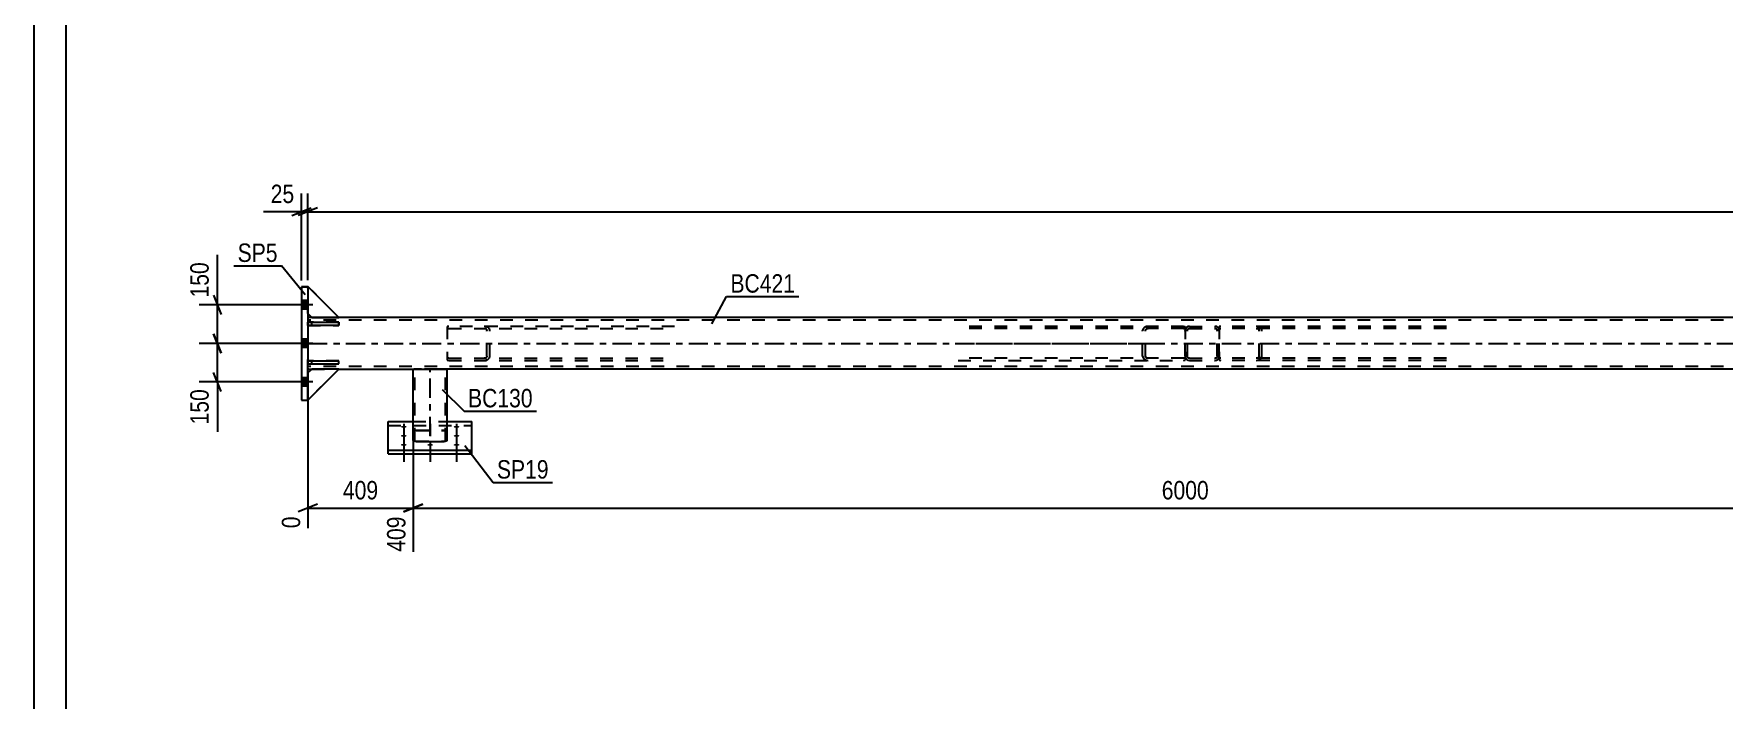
# Model space of a CAD drawing. Header units: millimetres. Extents: x -107 to 734, y -429 to 165.
# Drawn here: x -106.6 to 156.1, y -269.5 to -165.9 of the extents above; entities that cross this region are included whole.
import ezdxf

# ---------------------------------------------------------------- set-up
doc = ezdxf.new("R2010")
doc.units = ezdxf.units.MM
doc.linetypes.add('DXK_LINE_DOT2', pattern=[3.9198, 1.9599, -1.9599])
doc.linetypes.add('DXK_LINE_DOT3', pattern=[5.9187, 2.979, -0.9799, 0.9799, -0.9799])
doc.styles.add('Arial Narrow', font='ARIALN.TTF', dxfattribs={"height": 0.2})

# ---------------------------------------------------------------- blocks, each defined once
blk = doc.blocks.new('Unknown-761544594-1163')
at = {"color": 5, "linetype": 'Continuous'}
for p, q in [((-106.6, 165.33), (-106.6, -428.67)), ((-101.6, 160.33), (-101.6, -423.67))]:
    blk.add_line(p, q, dxfattribs=at)
blk = doc.blocks.new('Part-761544594-5120 - 5110')
at = {"color": 7, "linetype": 'DXK_LINE_DOT2'}
for p, q in [((-42.1, -211.39), (-42.36, -211.42)), ((-42.36, -211.42), (-42.36, -216.63)), ((-42.36, -211.77), (-42.27, -211.73)), ((-42.27, -211.73), (-42.1, -211.71)), ((-7.05, -211.39), (-42.1, -211.39)), ((-42.1, -211.71), (-7.05, -211.71)), ((-36.28, -211.43), (-36.61, -211.39)), ((-36.61, -211.71), (-36.44, -211.73)), ((-36.21, -211.9), (-36.17, -212.03)), ((-36.17, -216.03), (-36.17, -212.03)), ((-35.73, -212.03), (-35.8, -211.78)), ((-35.73, -216.03), (-35.73, -212.03)), ((-42.27, -216.32), (-42.36, -216.28)), ((-42.36, -216.63), (-42.1, -216.67)), ((-42.1, -216.35), (-42.27, -216.32)), ((-42.1, -216.35), (-7.05, -216.35)), ((-42.1, -216.67), (-7.05, -216.67)), ((-36.44, -216.32), (-36.61, -216.35)), ((-36.61, -216.67), (-36.28, -216.62)), ((-36.17, -216.03), (-36.21, -216.15)), ((-35.8, -216.27), (-35.73, -216.03))]:
    blk.add_line(p, q, dxfattribs=at)
for centre, radius, start, end in [((-36.54, -212.12), 0.401, 32.4104, 75.4453), ((-36.48, -212.21), 0.802, 32.4104, 75.4453), ((-36.54, -215.93), 0.401, 284.5547, 327.5896), ((-36.48, -215.84), 0.802, 284.5547, 327.5896)]:
    blk.add_arc(centre, radius, start, end, dxfattribs=at)
blk = doc.blocks.new('Bolt-761544594-5252 - 5110')
at = {"linetype": 'Continuous'}
for points in [[(-49.1, -227.15), (-49.19, -227.14), (-49.28, -227.13), (-49.36, -227.12), (-49.43, -227.1), (-49.48, -227.07), (-49.52, -227.04), (-49.54, -227.01), (-49.54, -226.98), (-49.52, -226.95), (-49.48, -226.92), (-49.43, -226.9), (-49.36, -226.87), (-49.28, -226.86), (-49.19, -226.85), (-49.1, -226.85), (-49.01, -226.85), (-48.92, -226.86), (-48.84, -226.87), (-48.77, -226.9), (-48.72, -226.92), (-48.68, -226.95), (-48.66, -226.98), (-48.66, -227.01), (-48.68, -227.04), (-48.72, -227.07), (-48.77, -227.1), (-48.84, -227.12), (-48.92, -227.13), (-49.01, -227.14)], [(-49.1, -228.55), (-49.19, -228.55), (-49.28, -228.54), (-49.36, -228.52), (-49.43, -228.5), (-49.48, -228.47), (-49.52, -228.44), (-49.54, -228.41), (-49.54, -228.38), (-49.52, -228.35), (-49.48, -228.32), (-49.43, -228.3), (-49.36, -228.28), (-49.28, -228.26), (-49.19, -228.25), (-49.1, -228.25), (-49.01, -228.25), (-48.92, -228.26), (-48.84, -228.28), (-48.77, -228.3), (-48.72, -228.32), (-48.68, -228.35), (-48.66, -228.38), (-48.66, -228.41), (-48.68, -228.44), (-48.72, -228.47), (-48.77, -228.5), (-48.84, -228.52), (-48.92, -228.54), (-49.01, -228.55)], [(-40.9, -227.15), (-40.99, -227.14), (-41.08, -227.13), (-41.16, -227.12), (-41.23, -227.1), (-41.28, -227.07), (-41.32, -227.04), (-41.34, -227.01), (-41.34, -226.98), (-41.32, -226.95), (-41.28, -226.92), (-41.23, -226.9), (-41.16, -226.87), (-41.08, -226.86), (-40.99, -226.85), (-40.9, -226.85), (-40.81, -226.85), (-40.72, -226.86), (-40.64, -226.87), (-40.57, -226.9), (-40.52, -226.92), (-40.48, -226.95), (-40.46, -226.98), (-40.46, -227.01), (-40.48, -227.04), (-40.52, -227.07), (-40.57, -227.1), (-40.64, -227.12), (-40.72, -227.13), (-40.81, -227.14)], [(-40.9, -228.55), (-40.99, -228.55), (-41.08, -228.54), (-41.16, -228.52), (-41.23, -228.5), (-41.28, -228.47), (-41.32, -228.44), (-41.34, -228.41), (-41.34, -228.38), (-41.32, -228.35), (-41.28, -228.32), (-41.23, -228.3), (-41.16, -228.28), (-41.08, -228.26), (-40.99, -228.25), (-40.9, -228.25), (-40.81, -228.25), (-40.72, -228.26), (-40.64, -228.28), (-40.57, -228.3), (-40.52, -228.32), (-40.48, -228.35), (-40.46, -228.38), (-40.46, -228.41), (-40.48, -228.44), (-40.52, -228.47), (-40.57, -228.5), (-40.64, -228.52), (-40.72, -228.54), (-40.81, -228.55)], [(-49.1, -229.95), (-49.19, -229.95), (-49.28, -229.94), (-49.36, -229.92), (-49.43, -229.9), (-49.48, -229.88), (-49.52, -229.85), (-49.54, -229.82), (-49.54, -229.79), (-49.52, -229.75), (-49.48, -229.73), (-49.43, -229.7), (-49.36, -229.68), (-49.28, -229.66), (-49.19, -229.65), (-49.1, -229.65), (-49.01, -229.65), (-48.92, -229.66), (-48.84, -229.68), (-48.77, -229.7), (-48.72, -229.73), (-48.68, -229.75), (-48.66, -229.79), (-48.66, -229.82), (-48.68, -229.85), (-48.72, -229.88), (-48.77, -229.9), (-48.84, -229.92), (-48.92, -229.94), (-49.01, -229.95)], [(-45, -229.95), (-45.09, -229.95), (-45.18, -229.94), (-45.26, -229.92), (-45.33, -229.9), (-45.38, -229.88), (-45.42, -229.85), (-45.44, -229.82), (-45.44, -229.79), (-45.42, -229.75), (-45.38, -229.73), (-45.33, -229.7), (-45.26, -229.68), (-45.18, -229.66), (-45.09, -229.65), (-45, -229.65), (-44.91, -229.65), (-44.82, -229.66), (-44.74, -229.68), (-44.67, -229.7), (-44.62, -229.73), (-44.58, -229.75), (-44.56, -229.79), (-44.56, -229.82), (-44.58, -229.85), (-44.62, -229.88), (-44.67, -229.9), (-44.74, -229.92), (-44.82, -229.94), (-44.91, -229.95)], [(-40.9, -229.95), (-40.99, -229.95), (-41.08, -229.94), (-41.16, -229.92), (-41.23, -229.9), (-41.28, -229.88), (-41.32, -229.85), (-41.34, -229.82), (-41.34, -229.79), (-41.32, -229.75), (-41.28, -229.73), (-41.23, -229.7), (-41.16, -229.68), (-41.08, -229.66), (-40.99, -229.65), (-40.9, -229.65), (-40.81, -229.65), (-40.72, -229.66), (-40.64, -229.68), (-40.57, -229.7), (-40.52, -229.73), (-40.48, -229.75), (-40.46, -229.79), (-40.46, -229.82), (-40.48, -229.85), (-40.52, -229.88), (-40.57, -229.9), (-40.64, -229.92), (-40.72, -229.94), (-40.81, -229.95)]]:
    blk.add_hatch(color=1, dxfattribs=at).paths.add_polyline_path(points)
at = {"color": 1, "linetype": 'Continuous'}
for p, q in [((-49.1, -226.51), (-49.1, -229.63)), ((-49.1, -227.91), (-49.1, -231.03)), ((-40.9, -226.51), (-40.9, -229.63)), ((-40.9, -227.91), (-40.9, -231.03)), ((-49.1, -229.31), (-49.1, -232.43)), ((-45, -229.31), (-45, -232.43)), ((-40.9, -229.31), (-40.9, -232.43))]:
    blk.add_line(p, q, dxfattribs=at)
at = {"color": 1, "linetype": 'DXK_LINE_DOT2'}
blk.add_line((-45, -226.51), (-45, -229.63), dxfattribs=at)
blk = doc.blocks.new('Part-761544594-5185 - 5110')
at = {"color": 2, "linetype": 'Continuous'}
for p, q in [((-47.64, -229.14), (-47.64, -218.03)), ((-47.56, -218.03), (-42.44, -218.03)), ((-42.36, -229.14), (-42.36, -218.03)), ((-47.6, -229.2), (-47.64, -229.14)), ((-47.5, -229.25), (-47.6, -229.2)), ((-47.34, -229.29), (-47.5, -229.25)), ((-47.16, -229.3), (-47.34, -229.29)), ((-47.16, -229.3), (-42.84, -229.3)), ((-42.66, -229.29), (-42.84, -229.3)), ((-42.5, -229.25), (-42.66, -229.29)), ((-42.4, -229.2), (-42.5, -229.25)), ((-42.36, -229.14), (-42.4, -229.2))]:
    blk.add_line(p, q, dxfattribs=at)
at = {"color": 7, "linetype": 'DXK_LINE_DOT2'}
for p, q in [((-47.64, -218.03), (-47.56, -218.03)), ((-47.4, -229.14), (-47.4, -218.03)), ((-47.38, -218.03), (-47.4, -218.03)), ((-47.4, -218.03), (-47.38, -218.03)), ((-47.38, -218.03), (-47.34, -218.03)), ((-47.34, -218.03), (-47.38, -218.03)), ((-42.6, -229.14), (-42.6, -218.03)), ((-42.44, -218.03), (-42.36, -218.03)), ((-47.64, -227.66), (-47.6, -227.6)), ((-47.6, -227.6), (-47.5, -227.54)), ((-47.5, -227.54), (-47.34, -227.51)), ((-47.38, -227.63), (-47.4, -227.66)), ((-47.33, -227.6), (-47.38, -227.63)), ((-47.34, -227.51), (-47.16, -227.5)), ((-47.25, -227.58), (-47.33, -227.6)), ((-47.16, -227.58), (-47.25, -227.58)), ((-47.16, -227.5), (-42.84, -227.5)), ((-47.16, -227.58), (-42.84, -227.58)), ((-42.84, -227.5), (-42.66, -227.51)), ((-42.75, -227.58), (-42.84, -227.58)), ((-42.67, -227.6), (-42.75, -227.58)), ((-42.67, -227.6), (-42.66, -227.61)), ((-42.66, -227.51), (-42.5, -227.54)), ((-42.66, -227.61), (-42.62, -227.63)), ((-42.6, -227.66), (-42.62, -227.63)), ((-42.5, -227.54), (-42.4, -227.6)), ((-42.4, -227.6), (-42.36, -227.66)), ((-47.4, -229.14), (-47.38, -229.17)), ((-47.38, -229.17), (-47.33, -229.2)), ((-47.33, -229.2), (-47.25, -229.21)), ((-47.25, -229.21), (-47.16, -229.22)), ((-47.16, -229.22), (-42.84, -229.22)), ((-42.84, -229.22), (-42.75, -229.21)), ((-42.75, -229.21), (-42.67, -229.2)), ((-42.67, -229.2), (-42.62, -229.17)), ((-42.62, -229.17), (-42.6, -229.14))]:
    blk.add_line(p, q, dxfattribs=at)
at = {"color": 7, "linetype": 'DXK_LINE_DOT3'}
blk.add_line((-45, -228.4), (-45, -218.03), dxfattribs=at)
blk = doc.blocks.new('Part-761544594-5121 - 5110')
at = {"color": 7, "linetype": 'DXK_LINE_DOT2'}
for p, q in [((77.9, -211.39), (77.64, -211.42)), ((77.64, -211.42), (77.64, -216.63)), ((77.64, -211.77), (77.73, -211.73)), ((77.73, -211.73), (77.9, -211.71)), ((112.95, -211.39), (77.9, -211.39)), ((112.95, -211.71), (77.9, -211.71)), ((83.72, -211.43), (83.39, -211.39)), ((83.39, -211.71), (83.56, -211.73)), ((83.79, -211.9), (83.83, -212.03)), ((83.83, -216.03), (83.83, -212.03)), ((84.27, -212.03), (84.2, -211.78)), ((84.27, -216.03), (84.27, -212.03)), ((77.73, -216.32), (77.64, -216.28)), ((77.64, -216.63), (77.9, -216.67)), ((77.9, -216.35), (77.73, -216.32)), ((112.95, -216.35), (77.9, -216.35)), ((112.95, -216.67), (77.9, -216.67)), ((83.56, -216.32), (83.39, -216.35)), ((83.39, -216.67), (83.72, -216.62)), ((83.83, -216.03), (83.79, -216.15)), ((84.2, -216.27), (84.27, -216.03))]:
    blk.add_line(p, q, dxfattribs=at)
for centre, radius, start, end in [((83.46, -212.12), 0.401, 32.4104, 75.4453), ((83.52, -212.21), 0.802, 32.4104, 75.4453), ((83.46, -215.93), 0.401, 284.5547, 327.5896), ((83.52, -215.84), 0.802, 284.5547, 327.5896)]:
    blk.add_arc(centre, radius, start, end, dxfattribs=at)
blk = doc.blocks.new('Part-761544594-5233 - 5110')
at = {"color": 7, "linetype": 'DXK_LINE_DOT2'}
for p, q in [((-59.2, -216.75), (-64, -216.75)), ((-64, -216.75), (-64, -217.23)), ((-64, -217.23), (-59.2, -217.23)), ((-63.4, -217.23), (-63.4, -216.75)), ((-59.2, -217.23), (-59.2, -216.75))]:
    blk.add_line(p, q, dxfattribs=at)
blk = doc.blocks.new('Bolt-761544594-5251 - 5110')
at = {"linetype": 'Continuous'}
for points in [[(-64, -208.69), (-64, -207.37), (-65, -207.37), (-65, -208.69)], [(-64, -208.69), (-64, -207.37), (-65, -207.37), (-65, -208.69)], [(-64, -208.69), (-64, -207.37), (-65, -207.37), (-65, -208.69)], [(-64, -208.69), (-64, -207.37), (-65, -207.37), (-65, -208.69)], [(-64, -214.69), (-64, -213.37), (-65, -213.37), (-65, -214.69)], [(-64, -214.69), (-64, -213.37), (-65, -213.37), (-65, -214.69)], [(-64, -220.69), (-64, -219.37), (-65, -219.37), (-65, -220.69)], [(-64, -220.69), (-64, -219.37), (-65, -219.37), (-65, -220.69)], [(-64, -220.69), (-64, -219.37), (-65, -219.37), (-65, -220.69)], [(-64, -220.69), (-64, -219.37), (-65, -219.37), (-65, -220.69)]]:
    blk.add_hatch(color=1, dxfattribs=at).paths.add_polyline_path(points)
at = {"color": 1, "linetype": 'Continuous'}
for p, q in [((-64, -207.37), (-65, -207.37)), ((-64, -207.37), (-65, -207.37)), ((-64, -207.37), (-65, -207.37)), ((-64, -207.37), (-65, -207.37)), ((-63.24, -208.03), (-68, -208.03)), ((-63.24, -208.03), (-68, -208.03)), ((-63.24, -208.03), (-68, -208.03)), ((-63.24, -208.03), (-68, -208.03)), ((-64, -208.69), (-65, -208.69)), ((-64, -208.69), (-65, -208.69)), ((-64, -208.69), (-65, -208.69)), ((-64, -208.69), (-65, -208.69)), ((-63.24, -214.03), (-68, -214.03)), ((-63.24, -214.03), (-68, -214.03)), ((-64, -213.37), (-65, -213.37)), ((-64, -213.37), (-65, -213.37)), ((-64, -214.69), (-65, -214.69)), ((-64, -214.69), (-65, -214.69)), ((-63.24, -220.03), (-68, -220.03)), ((-63.24, -220.03), (-68, -220.03)), ((-63.24, -220.03), (-68, -220.03)), ((-63.24, -220.03), (-68, -220.03)), ((-64, -219.37), (-65, -219.37)), ((-64, -219.37), (-65, -219.37)), ((-64, -219.37), (-65, -219.37)), ((-64, -219.37), (-65, -219.37)), ((-64, -220.69), (-65, -220.69)), ((-64, -220.69), (-65, -220.69)), ((-64, -220.69), (-65, -220.69)), ((-64, -220.69), (-65, -220.69))]:
    blk.add_line(p, q, dxfattribs=at)
blk = doc.blocks.new('Part-761544594-5129 - 5110')
at = {"color": 7, "linetype": 'DXK_LINE_DOT2'}
for p, q in [((72.41, -211.78), (72.36, -212.03)), ((72.36, -216.03), (72.36, -212.03)), ((72.68, -212.03), (72.7, -211.9)), ((72.68, -216.03), (72.68, -212.03)), ((73, -211.39), (72.76, -211.43)), ((72.88, -211.73), (73, -211.71)), ((73, -211.39), (77, -211.39)), ((73, -211.71), (77, -211.71)), ((77.25, -211.43), (77, -211.39)), ((77, -211.71), (77.12, -211.73)), ((77.3, -211.9), (77.32, -212.03)), ((77.32, -216.03), (77.32, -212.03)), ((77.64, -212.03), (77.59, -211.78)), ((77.64, -216.03), (77.64, -212.03)), ((72.36, -216.03), (72.41, -216.27)), ((72.7, -216.15), (72.68, -216.03)), ((72.76, -216.62), (73, -216.67)), ((73, -216.35), (72.88, -216.32)), ((73, -216.35), (77, -216.35)), ((73, -216.67), (77, -216.67)), ((77.12, -216.32), (77, -216.35)), ((77, -216.67), (77.25, -216.62)), ((77.32, -216.03), (77.3, -216.15)), ((77.59, -216.27), (77.64, -216.03))]:
    blk.add_line(p, q, dxfattribs=at)
for centre, radius, start, end in [((73, -212.03), 0.64, 112.5, 157.5), ((73, -212.03), 0.32, 112.5, 157.5), ((77, -212.03), 0.32, 22.5, 67.5), ((77, -212.03), 0.64, 22.5, 67.5), ((73, -216.03), 0.64, 202.5, 247.5), ((73, -216.03), 0.32, 202.5, 247.5), ((77, -216.03), 0.32, 292.5, 337.5), ((77, -216.03), 0.64, 292.5, 337.5)]:
    blk.add_arc(centre, radius, start, end, dxfattribs=at)
blk = doc.blocks.new('Part-761544594-5138 - 5110')
at = {"color": 7, "linetype": 'DXK_LINE_DOT2'}
for p, q in [((72.1, -211.39), (37.05, -211.39)), ((72.1, -211.71), (37.05, -211.71)), ((65.8, -211.78), (65.73, -212.03)), ((65.73, -216.03), (65.73, -212.03)), ((66.17, -212.03), (66.21, -211.9)), ((66.17, -216.03), (66.17, -212.03)), ((66.61, -211.39), (66.28, -211.43)), ((66.44, -211.73), (66.61, -211.71)), ((72.1, -211.39), (72.36, -211.42)), ((72.1, -211.71), (72.27, -211.73)), ((72.27, -211.73), (72.36, -211.77)), ((72.36, -211.42), (72.36, -216.63)), ((72.1, -216.35), (37.05, -216.35)), ((37.05, -216.67), (72.1, -216.67)), ((65.73, -216.03), (65.8, -216.27)), ((66.21, -216.15), (66.17, -216.03)), ((66.28, -216.62), (66.61, -216.67)), ((66.61, -216.35), (66.44, -216.32)), ((72.27, -216.32), (72.1, -216.35)), ((72.1, -216.67), (72.36, -216.63)), ((72.36, -216.28), (72.27, -216.32))]:
    blk.add_line(p, q, dxfattribs=at)
at = {"color": 7, "linetype": 'DXK_LINE_DOT3'}
blk.add_line((39.8, -214.03), (69.36, -214.03), dxfattribs=at)
at = {"color": 7, "linetype": 'DXK_LINE_DOT2'}
for centre, radius, start, end in [((66.48, -212.21), 0.802, 104.5547, 147.5895), ((66.54, -212.12), 0.401, 104.5547, 147.5895), ((66.48, -215.84), 0.802, 212.4105, 255.4453), ((66.54, -215.93), 0.401, 212.4105, 255.4453)]:
    blk.add_arc(centre, radius, start, end, dxfattribs=at)
blk = doc.blocks.new('Part-761544594-5204 - 5110')
at = {"color": 2, "linetype": 'Continuous'}
for p, q in [((-59.2, -209.99), (-64, -205.19)), ((-64, -205.19), (-64, -205.23)), ((-64, -209.39), (-63.4, -209.99)), ((-63.4, -209.99), (-59.2, -209.99))]:
    blk.add_line(p, q, dxfattribs=at)
at = {"color": 7, "linetype": 'DXK_LINE_DOT2'}
blk.add_line((-64, -209.39), (-64, -205.19), dxfattribs=at)
blk = doc.blocks.new('Part-761544594-5207 - 5110')
at = {"color": 2, "linetype": 'Continuous'}
for p, q in [((-64, -218.63), (-63.4, -218.03)), ((-64, -222.83), (-59.2, -218.03)), ((-59.2, -218.03), (-63.4, -218.03))]:
    blk.add_line(p, q, dxfattribs=at)
at = {"color": 7, "linetype": 'DXK_LINE_DOT2'}
blk.add_line((-64, -218.63), (-64, -222.83), dxfattribs=at)
blk = doc.blocks.new('Part-761544594-5154 - 5110')
at = {"color": 2, "linetype": 'Continuous'}
for p, q in [((-64, -205.23), (-65, -205.23)), ((-65, -205.23), (-65, -222.83)), ((-64, -205.23), (-64, -210.75)), ((-64, -211.23), (-64, -216.75)), ((-64, -222.83), (-64, -217.23)), ((-65, -222.83), (-64, -222.83))]:
    blk.add_line(p, q, dxfattribs=at)
at = {"color": 7, "linetype": 'DXK_LINE_DOT2'}
for p, q in [((-65, -205.23), (-64, -205.23)), ((-64, -210.75), (-64, -211.23)), ((-64, -217.23), (-64, -216.51)), ((-65, -222.83), (-64, -222.83))]:
    blk.add_line(p, q, dxfattribs=at)
blk = doc.blocks.new('Part-761544594-5190 - 5110')
at = {"color": 2, "linetype": 'Continuous'}
for p, q in [((-51.5, -231.22), (-51.5, -226.18)), ((-51.5, -226.18), (-47.64, -226.18)), ((-42.36, -226.18), (-38.5, -226.18)), ((-38.5, -231.22), (-38.5, -226.18)), ((-51.5, -230.62), (-38.5, -230.62)), ((-51.5, -231.22), (-38.5, -231.22))]:
    blk.add_line(p, q, dxfattribs=at)
at = {"color": 7, "linetype": 'DXK_LINE_DOT2'}
for p, q in [((-51.5, -226.78), (-38.5, -226.78)), ((-47.64, -226.18), (-42.36, -226.18))]:
    blk.add_line(p, q, dxfattribs=at)
blk = doc.blocks.new('Part-761544594-5229 - 5110')
at = {"color": 2, "linetype": 'Continuous'}
for p, q in [((563.64, -210.03), (-64, -210.03)), ((-64, -218.03), (-63.4, -218.03)), ((-59.2, -218.03), (-47.56, -218.03)), ((192.44, -218.03), (-42.44, -218.03))]:
    blk.add_line(p, q, dxfattribs=at)
at = {"color": 7, "linetype": 'DXK_LINE_DOT2'}
for p, q in [((-64, -210.03), (-64, -218.03)), ((563.64, -210.43), (-64, -210.43)), ((563.64, -217.63), (-64, -217.63)), ((-63.4, -218.03), (-59.2, -218.03)), ((563.64, -218.03), (-47.56, -218.03)), ((-42.44, -218.03), (-47.56, -218.03))]:
    blk.add_line(p, q, dxfattribs=at)
at = {"color": 7, "linetype": 'DXK_LINE_DOT3'}
blk.add_line((-64, -214.03), (563.64, -214.03), dxfattribs=at)
blk = doc.blocks.new('Part-761544594-5231 - 5110')
at = {"color": 2, "linetype": 'Continuous'}
for p, q in [((-64, -217.23), (-64, -216.75)), ((-64, -216.75), (-59.2, -216.75)), ((-64, -217.23), (-59.2, -217.23)), ((-59.2, -217.23), (-59.2, -216.75))]:
    blk.add_line(p, q, dxfattribs=at)
at = {"color": 7, "linetype": 'DXK_LINE_DOT2'}
blk.add_line((-63.4, -217.23), (-63.4, -216.75), dxfattribs=at)
blk = doc.blocks.new('Part-761544594-5232 - 5110')
at = {"color": 2, "linetype": 'Continuous'}
for p, q in [((-64, -210.75), (-59.2, -210.75)), ((-64, -211.23), (-64, -210.75)), ((-59.2, -211.23), (-64, -211.23)), ((-59.2, -210.75), (-59.2, -211.23))]:
    blk.add_line(p, q, dxfattribs=at)
at = {"color": 7, "linetype": 'DXK_LINE_DOT2'}
blk.add_line((-63.4, -211.23), (-63.4, -210.75), dxfattribs=at)
blk = doc.blocks.new('Part-761544594-5234 - 5110')
at = {"color": 7, "linetype": 'DXK_LINE_DOT2'}
for p, q in [((-59.2, -210.75), (-64, -210.75)), ((-64, -210.75), (-64, -211.23)), ((-64, -211.23), (-59.2, -211.23)), ((-63.4, -211.23), (-63.4, -210.75)), ((-59.2, -211.23), (-59.2, -210.75))]:
    blk.add_line(p, q, dxfattribs=at)
blk = doc.blocks.new('Part-761544594-5235 - 5110')
at = {"color": 7, "linetype": 'DXK_LINE_DOT2'}
for p, q in [((-59.2, -209.99), (-64, -205.19)), ((-64, -205.19), (-64, -209.39)), ((-64, -209.39), (-63.4, -209.99)), ((-63.4, -209.99), (-59.2, -209.99))]:
    blk.add_line(p, q, dxfattribs=at)
blk = doc.blocks.new('Part-761544594-5236 - 5110')
at = {"color": 7, "linetype": 'DXK_LINE_DOT2'}
for p, q in [((-59.2, -209.99), (-64, -205.19)), ((-64, -205.19), (-64, -209.39)), ((-64, -209.39), (-63.4, -209.99)), ((-63.4, -209.99), (-59.2, -209.99))]:
    blk.add_line(p, q, dxfattribs=at)
blk = doc.blocks.new('Part-761544594-5238 - 5110')
at = {"color": 7, "linetype": 'DXK_LINE_DOT2'}
for p, q in [((-64, -218.63), (-63.4, -218.03)), ((-59.2, -218.03), (-64, -222.83)), ((-63.4, -218.03), (-59.2, -218.03)), ((-64, -222.83), (-64, -218.63))]:
    blk.add_line(p, q, dxfattribs=at)
blk = doc.blocks.new('Part-761544594-5239 - 5110')
at = {"color": 7, "linetype": 'DXK_LINE_DOT2'}
for p, q in [((-64, -218.63), (-63.4, -218.03)), ((-59.2, -218.03), (-64, -222.83)), ((-63.4, -218.03), (-59.2, -218.03)), ((-64, -222.83), (-64, -218.63))]:
    blk.add_line(p, q, dxfattribs=at)
blk = doc.blocks.new('StraightDimension-761544594-14542 - 5110')
at = {"color": 7, "linetype": 'Continuous'}
for p, q in [((-64, -204.19), (-64, -190.72)), ((-62.5, -192.97), (-65.5, -194.17)), ((-64, -193.57), (574.54, -193.57))]:
    blk.add_line(p, q, dxfattribs=at)
blk = doc.blocks.new('StraightDimension-761544594-10440 - 5110')
at = {"color": 7, "linetype": 'Continuous'}
for p, q in [((-47.64, -227.18), (-47.64, -246.42)), ((192.36, -227.18), (192.36, -248.24)), ((-46.14, -239.03), (-49.14, -240.23)), ((190.86, -240.23), (193.86, -239.03)), ((-47.64, -239.63), (192.36, -239.63))]:
    blk.add_line(p, q, dxfattribs=at)
at = {"color": 0}
blk.add_wipeout([(76.62, -238.88), (76.62, -234.68), (68.1, -234.68), (68.1, -238.88)], dxfattribs=at)
at = {"color": 0, "linetype": 'Continuous'}
blk.add_wipeout([(191.76, -240.33), (187.56, -240.33), (187.56, -248.84), (191.76, -248.84)], dxfattribs=at)
at = {"color": 3, "style": 'Arial Narrow'}
blk.add_text('6000', height=2.863, dxfattribs=at).set_placement((68.7, -238.28))
at = {"color": 3, "linetype": 'Continuous', "style": 'Arial Narrow'}
blk.add_text('6409', height=2.863, rotation=90.0002, dxfattribs=at).set_placement((191.16, -248.24))
blk = doc.blocks.new('StraightDimension-761544594-10441 - 5110')
at = {"color": 7, "linetype": 'Continuous'}
for p, q in [((-64, -219.03), (-64, -242.76)), ((-47.64, -227.18), (-47.64, -246.42)), ((-62.5, -239.03), (-65.5, -240.23)), ((-49.14, -240.23), (-46.14, -239.03)), ((-64, -239.63), (-47.64, -239.63))]:
    blk.add_line(p, q, dxfattribs=at)
at = {"color": 0}
blk.add_wipeout([(-52.48, -238.88), (-52.48, -234.68), (-59.16, -234.68), (-59.16, -238.88)], dxfattribs=at)
at = {"color": 0, "linetype": 'Continuous'}
for points in [[(-64.6, -240.33), (-68.8, -240.33), (-68.8, -243.36), (-64.6, -243.36)], [(-48.24, -240.33), (-52.44, -240.33), (-52.44, -247.02), (-48.24, -247.02)]]:
    blk.add_wipeout(points, dxfattribs=at)
at = {"color": 3, "style": 'Arial Narrow'}
blk.add_text('409', height=2.863, dxfattribs=at).set_placement((-58.56, -238.28))
at = {"color": 3, "linetype": 'Continuous', "style": 'Arial Narrow'}
for s, height, p in [('0', 2.86, (-65.2, -242.76)), ('409', 2.863, (-48.84, -246.42))]:
    blk.add_text(s, height=height, rotation=90.0002, dxfattribs=at).set_placement(p)
blk = doc.blocks.new('StraightDimension-761544594-10467 - 5110')
at = {"color": 7, "linetype": 'Continuous'}
for p, q in [((-78.67, -206.53), (-77.47, -209.53)), ((-66, -208.03), (-80.92, -208.03)), ((-78.07, -214.03), (-78.07, -208.03)), ((-77.47, -215.53), (-78.67, -212.53)), ((-65, -214.03), (-80.92, -214.03))]:
    blk.add_line(p, q, dxfattribs=at)
at = {"color": 0}
blk.add_wipeout([(-78.82, -200.82), (-83.02, -200.82), (-83.02, -207.5), (-78.82, -207.5)], dxfattribs=at)
at = {"color": 7, "linetype": 'Continuous'}
blk.add_line((-78.07, -208.03), (-78.07, -200.29), dxfattribs=at)
blk.add_line((-78.07, -208.03), (-78.07, -200.29), dxfattribs=at)
at = {"color": 3, "style": 'Arial Narrow'}
blk.add_text('150', height=2.863, rotation=90.0002, dxfattribs=at).set_placement((-79.42, -206.9))
blk = doc.blocks.new('StraightDimension-761544594-10468 - 5110')
at = {"color": 7, "linetype": 'Continuous'}
for p, q in [((-78.67, -212.53), (-77.47, -215.53)), ((-65, -214.03), (-80.92, -214.03)), ((-78.07, -220.03), (-78.07, -214.03)), ((-66, -220.03), (-80.92, -220.03)), ((-77.47, -221.53), (-78.67, -218.53))]:
    blk.add_line(p, q, dxfattribs=at)
at = {"color": 0}
blk.add_wipeout([(-78.82, -220.55), (-83.02, -220.55), (-83.02, -227.23), (-78.82, -227.23)], dxfattribs=at)
at = {"color": 7, "linetype": 'Continuous'}
blk.add_line((-78.07, -220.03), (-78.07, -227.76), dxfattribs=at)
blk.add_line((-78.07, -220.03), (-78.07, -227.76), dxfattribs=at)
at = {"color": 3, "style": 'Arial Narrow'}
blk.add_text('150', height=2.863, rotation=90.0002, dxfattribs=at).set_placement((-79.42, -226.63))
blk = doc.blocks.new('StraightDimension-761544594-14543 - 5110')
at = {"color": 7, "linetype": 'Continuous'}
for p, q in [((-65, -204.23), (-65, -190.72)), ((-64, -204.19), (-64, -190.72)), ((-66.5, -194.17), (-63.5, -192.97)), ((-62.5, -192.97), (-65.5, -194.17)), ((-65, -193.57), (-64, -193.57))]:
    blk.add_line(p, q, dxfattribs=at)
at = {"color": 0}
blk.add_wipeout([(-65.52, -192.82), (-65.52, -188.62), (-70.38, -188.62), (-70.38, -192.82)], dxfattribs=at)
at = {"color": 7, "linetype": 'Continuous'}
blk.add_line((-65, -193.57), (-70.91, -193.57), dxfattribs=at)
blk.add_line((-65, -193.57), (-70.91, -193.57), dxfattribs=at)
at = {"color": 3, "style": 'Arial Narrow'}
blk.add_text('25', height=2.863, dxfattribs=at).set_placement((-69.78, -192.22))
blk = doc.blocks.new('Mark-761544594-5150 - 5110')
at = {"color": 0}
blk.add_wipeout([(-68.71, -201.37), (-68.71, -198.37), (-74.92, -198.37), (-74.92, -201.37)], dxfattribs=at)
blk.add_wipeout([(-68.71, -201.37), (-68.71, -198.37), (-74.92, -198.37), (-74.92, -201.37)], dxfattribs=at)
at = {"color": 30, "linetype": 'Continuous'}
for p in [(-75.52, -201.97), (-64.42, -206.49)]:
    blk.add_line(p, (-68.11, -201.97), dxfattribs=at)
at = {"color": 3, "style": 'Arial Narrow'}
blk.add_text('SP5', height=2.863, dxfattribs=at).set_placement((-74.92, -201.37))
blk = doc.blocks.new('Mark-761544594-5181 - 5110')
at = {"color": 0}
blk.add_wipeout([(-29.06, -223.97), (-29.06, -220.97), (-39.11, -220.97), (-39.11, -223.97)], dxfattribs=at)
blk.add_wipeout([(-29.06, -223.97), (-29.06, -220.97), (-39.11, -220.97), (-39.11, -223.97)], dxfattribs=at)
at = {"color": 30, "linetype": 'Continuous'}
for p, q in [((-43.12, -221.22), (-39.71, -224.57)), ((-39.71, -224.57), (-28.46, -224.57))]:
    blk.add_line(p, q, dxfattribs=at)
at = {"color": 3, "style": 'Arial Narrow'}
blk.add_text('BC130', height=2.863, dxfattribs=at).set_placement((-39.11, -223.97))
blk = doc.blocks.new('Mark-761544594-5186 - 5110')
at = {"color": 0}
blk.add_wipeout([(-26.58, -235.04), (-26.58, -232.04), (-34.62, -232.04), (-34.62, -235.04)], dxfattribs=at)
blk.add_wipeout([(-26.58, -235.04), (-26.58, -232.04), (-34.62, -232.04), (-34.62, -235.04)], dxfattribs=at)
at = {"color": 30, "linetype": 'Continuous'}
for p, q in [((-39.63, -229.88), (-35.22, -235.64)), ((-35.22, -235.64), (-25.98, -235.64))]:
    blk.add_line(p, q, dxfattribs=at)
at = {"color": 3, "style": 'Arial Narrow'}
blk.add_text('SP19', height=2.863, dxfattribs=at).set_placement((-34.62, -235.04))
blk = doc.blocks.new('Mark-761544594-5225 - 5110')
at = {"color": 0}
blk.add_wipeout([(11.72, -206.14), (11.72, -203.14), (1.67, -203.14), (1.67, -206.14)], dxfattribs=at)
blk.add_wipeout([(11.72, -206.14), (11.72, -203.14), (1.67, -203.14), (1.67, -206.14)], dxfattribs=at)
at = {"color": 30, "linetype": 'Continuous'}
for p, q in [((-1.21, -210.99), (1.07, -206.74)), ((1.07, -206.74), (12.32, -206.74))]:
    blk.add_line(p, q, dxfattribs=at)
at = {"color": 3, "style": 'Arial Narrow'}
blk.add_text('BC421', height=2.863, dxfattribs=at).set_placement((1.67, -206.14))

msp = doc.modelspace()

# ---------------------------------------------------------------- block references
for name in ['Unknown-761544594-1163', 'Bolt-761544594-5251 - 5110', 'Part-761544594-5154 - 5110', 'Part-761544594-5204 - 5110', 'Part-761544594-5235 - 5110', 'Part-761544594-5236 - 5110', 'Part-761544594-5229 - 5110', 'Part-761544594-5232 - 5110', 'Part-761544594-5234 - 5110', 'Part-761544594-5120 - 5110', 'Part-761544594-5138 - 5110', 'Part-761544594-5129 - 5110', 'Part-761544594-5121 - 5110', 'Part-761544594-5233 - 5110', 'Part-761544594-5231 - 5110', 'Part-761544594-5207 - 5110', 'Part-761544594-5238 - 5110', 'Part-761544594-5239 - 5110', 'Part-761544594-5185 - 5110', 'Part-761544594-5190 - 5110', 'Bolt-761544594-5252 - 5110']:
    msp.add_blockref(name, (0, 0))

# ---------------------------------------------------------------- next in the draw order: block references
for name in ['StraightDimension-761544594-14542 - 5110', 'Mark-761544594-5181 - 5110', 'StraightDimension-761544594-10440 - 5110']:
    msp.add_blockref(name, (0, 0))

# ---------------------------------------------------------------- next in the draw order: block references
for name in ['StraightDimension-761544594-10467 - 5110', 'Mark-761544594-5225 - 5110', 'StraightDimension-761544594-10441 - 5110', 'Mark-761544594-5186 - 5110']:
    msp.add_blockref(name, (0, 0))

# ---------------------------------------------------------------- next in the draw order: block references
for name in ['StraightDimension-761544594-14543 - 5110', 'StraightDimension-761544594-10468 - 5110']:
    msp.add_blockref(name, (0, 0))

# ---------------------------------------------------------------- next in the draw order: block references
msp.add_blockref('Mark-761544594-5150 - 5110', (0, 0))

doc.saveas('drawing.dxf')
